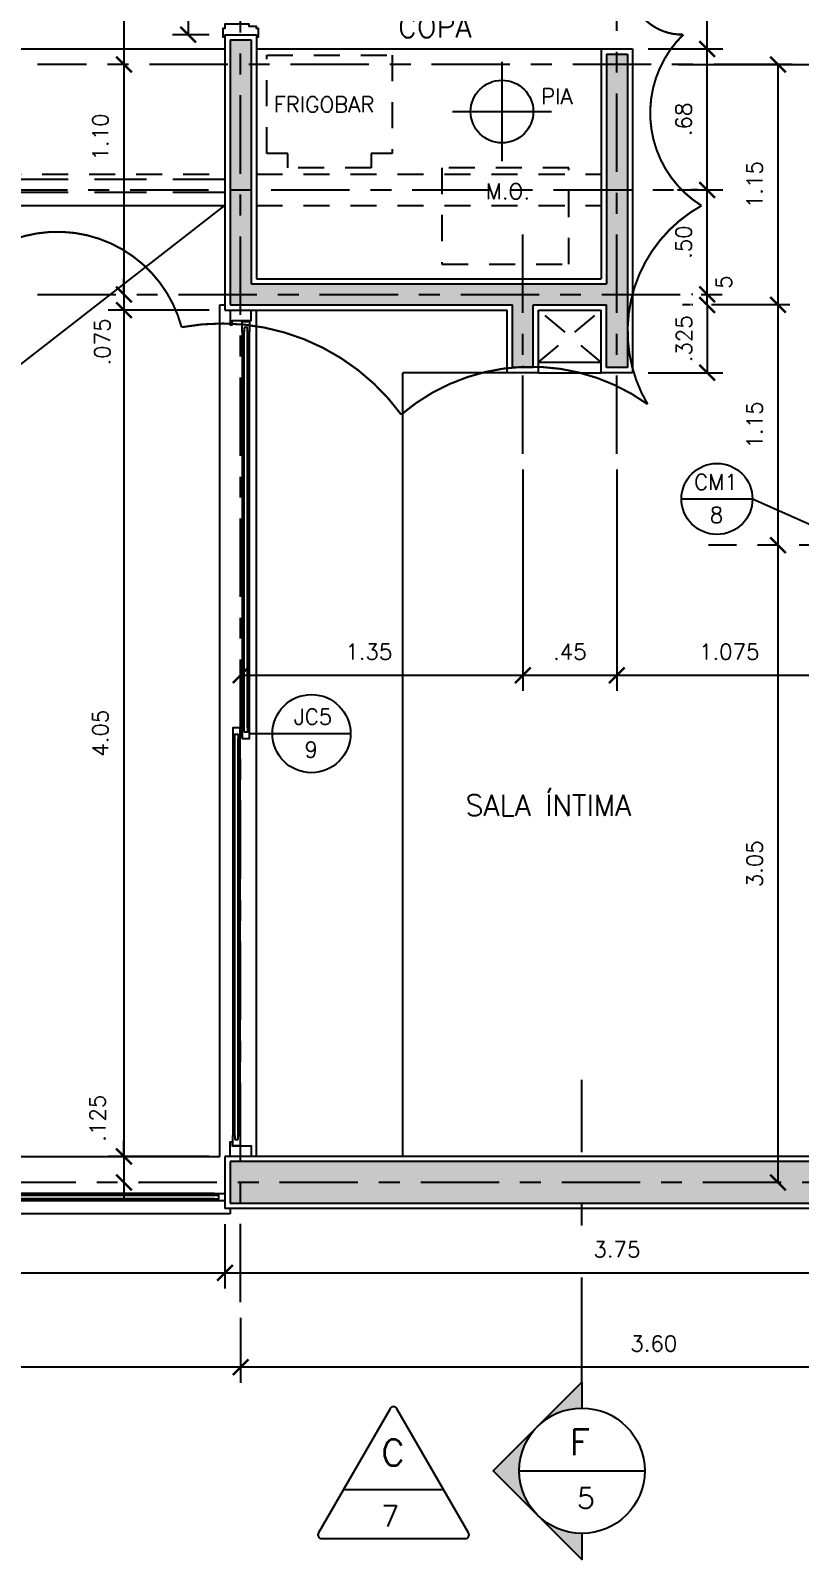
# Model space of a CAD drawing. Header units: millimetres. Extents: x 146.1 to 229.1, y 124.7 to 156.6.
# Drawn here: x 156.04 to 159.72, y 126.38 to 133.7 of the extents above; entities that cross this region are included whole.
import ezdxf
from ezdxf.enums import TextEntityAlignment as Align

# ---------------------------------------------------------------- set-up
doc = ezdxf.new("R2010")
doc.units = ezdxf.units.MM
for name, pattern in [('CENTER', [0.6, 0.375, -0.075, 0.075, -0.075]), ('DASHDOT', [1, 0.5, -0.25, 0, -0.25]), ('HIDDEN', [0.375, 0.25, -0.125])]:
    doc.linetypes.add(name, pattern=pattern)
for name, color, linetype in [('ALV', 5, 'Continuous'), ('CAIX', 2, 'Continuous'), ('CAIXN', 7, 'Continuous'), ('COTAS', 1, 'Continuous'), ('EIXOS', 141, 'CENTER'), ('LPROJ', 7, 'HIDDEN'), ('LVISTA02', 1, 'Continuous'), ('NOTAS', 2, 'Continuous'), ('PEÇAS', 7, 'Continuous'), ('REVEST', 2, 'Continuous'), ('SOLID', 8, 'Continuous'), ('TEXT', 3, 'Continuous')]:
    doc.layers.add(name, color=color, linetype=linetype)
doc.styles.add('100-50', font='romans.shx', dxfattribs={"height": 0.125})
doc.styles.add('60-50', font='romans.shx', dxfattribs={"height": 0.075})
doc.styles.add('80-50', font='romans.shx', dxfattribs={"height": 0.1})
doc.dimstyles.new('50', dxfattribs={"dimtxt": 0.1, "dimasz": 2.5, "dimexe": 1.25, "dimexo": 0.625, "dimgap": 0.075, "dimtad": 1, "dimzin": 0, "dimdsep": 46, "dimtxsty": '60-50', "dimcen": 2.5, "dimclrt": 3, "dimadec": 0, "dimazin": 0, "dimtfac": 1, "dimtmove": 0, "dimatfit": 3, "dimfxl": 1, "dimarcsym": 0})

# ---------------------------------------------------------------- blocks, each defined once
blk = doc.blocks.new('_ARCHTICK')
at = {"color": 0, "linetype": 'ByBlock', "const_width": 0.15}
blk.add_lwpolyline([(-0.5, -0.5), (0.5, 0.5)], dxfattribs=at)
blk = doc.blocks.new('*D3')
at = {"color": 0, "linetype": 'ByBlock'}
for p, q in [((157.0451, 127.226), (157.0451, 126.9154)), ((160.6451, 126.9904), (157.0451, 126.9904))]:
    blk.add_line(p, q, dxfattribs=at)
at = {"layer": 'DEFPOINTS', "color": 0, "linetype": 'ByBlock'}
for p in [(157.0451, 127.301), (160.6451, 127.301), (157.0451, 126.9904)]:
    blk.add_point(p, dxfattribs=at)
at = {"color": 0, "linetype": 'ByBlock', "xscale": 0.075, "yscale": 0.075, "zscale": 0.075, "rotation": 180}
blk.add_blockref('_ARCHTICK', (157.0451, 126.9904), dxfattribs=at)
at = {"color": 0, "linetype": 'ByBlock', "xscale": 0.075, "yscale": 0.075, "zscale": 0.075}
blk.add_blockref('_ARCHTICK', (160.6451, 126.9904), dxfattribs=at)
at = {"color": 3, "linetype": 'ByBlock', "insert": (159.0216, 127.1029), "char_height": 0.075, "attachment_point": 5, "style": '60-50'}
blk.add_mtext('3.60', dxfattribs=at)
blk = doc.blocks.new('*D4')
at = {"color": 0, "linetype": 'ByBlock'}
for p, q in [((151.0451, 127.226), (151.0451, 126.9154)), ((157.0451, 126.9904), (151.0451, 126.9904))]:
    blk.add_line(p, q, dxfattribs=at)
at = {"layer": 'DEFPOINTS', "color": 0, "linetype": 'ByBlock'}
for p in [(151.0451, 127.301), (157.0451, 127.301), (151.0451, 126.9904)]:
    blk.add_point(p, dxfattribs=at)
at = {"color": 0, "linetype": 'ByBlock', "xscale": 0.075, "yscale": 0.075, "zscale": 0.075, "rotation": 180}
blk.add_blockref('_ARCHTICK', (151.0451, 126.9904), dxfattribs=at)
at = {"color": 0, "linetype": 'ByBlock', "xscale": 0.075, "yscale": 0.075, "zscale": 0.075}
blk.add_blockref('_ARCHTICK', (157.0451, 126.9904), dxfattribs=at)
at = {"color": 3, "linetype": 'ByBlock', "insert": (154.0451, 127.1029), "char_height": 0.075, "attachment_point": 5, "style": '60-50'}
blk.add_mtext('6.00', dxfattribs=at)
blk = doc.blocks.new('*D28')
at = {"color": 0, "linetype": 'ByBlock'}
blk.add_line((156.4868, 134.6871), (156.4868, 133.5371), dxfattribs=at)
at = {"layer": 'DEFPOINTS', "color": 0, "linetype": 'ByBlock'}
for p in [(156.4868, 134.6871), (156.4868, 133.5371), (156.4868, 133.5371)]:
    blk.add_point(p, dxfattribs=at)
at = {"color": 0, "linetype": 'ByBlock', "xscale": 0.075, "yscale": 0.075, "zscale": 0.075}
for p, rotation in [((156.4868, 134.6871), 90), ((156.4868, 133.5371), 270)]:
    blk.add_blockref('_ARCHTICK', p, dxfattribs=dict(at, rotation=rotation))
at = {"color": 3, "linetype": 'ByBlock', "insert": (156.3743, 134.0046), "char_height": 0.075, "attachment_point": 5, "rotation": 90, "style": '60-50'}
blk.add_mtext('1.15', dxfattribs=at)
blk = doc.blocks.new('*D29')
at = {"color": 0, "linetype": 'ByBlock'}
blk.add_line((156.4868, 133.5371), (156.4868, 132.4371), dxfattribs=at)
at = {"layer": 'DEFPOINTS', "color": 0, "linetype": 'ByBlock'}
for p in [(156.4868, 133.5371), (156.4868, 132.4371), (156.4868, 132.4371)]:
    blk.add_point(p, dxfattribs=at)
at = {"color": 0, "linetype": 'ByBlock', "xscale": 0.075, "yscale": 0.075, "zscale": 0.075}
for p, rotation in [((156.4868, 133.5371), 90), ((156.4868, 132.4371), 270)]:
    blk.add_blockref('_ARCHTICK', p, dxfattribs=dict(at, rotation=rotation))
at = {"color": 3, "linetype": 'ByBlock', "insert": (156.3743, 133.1903), "char_height": 0.075, "attachment_point": 5, "rotation": 90, "style": '60-50'}
blk.add_mtext('1.10', dxfattribs=at)
blk = doc.blocks.new('*D30')
at = {"color": 0, "linetype": 'ByBlock'}
blk.add_line((159.4098, 128.1871), (159.4098, 131.2371), dxfattribs=at)
at = {"layer": 'DEFPOINTS', "color": 0, "linetype": 'ByBlock'}
for p in [(159.4098, 131.2371), (159.4098, 131.2371), (159.4098, 128.1871)]:
    blk.add_point(p, dxfattribs=at)
at = {"color": 0, "linetype": 'ByBlock', "xscale": 0.075, "yscale": 0.075, "zscale": 0.075}
for p, rotation in [((159.4098, 131.2371), 90), ((159.4098, 128.1871), 270)]:
    blk.add_blockref('_ARCHTICK', p, dxfattribs=dict(at, rotation=rotation))
at = {"color": 3, "linetype": 'ByBlock', "insert": (159.2973, 129.7121), "char_height": 0.075, "attachment_point": 5, "rotation": 90, "style": '60-50'}
blk.add_mtext('3.05', dxfattribs=at)
blk = doc.blocks.new('*D31')
at = {"color": 0, "linetype": 'ByBlock'}
blk.add_line((159.4098, 131.2371), (159.4098, 132.3871), dxfattribs=at)
at = {"layer": 'DEFPOINTS', "color": 0, "linetype": 'ByBlock'}
for p in [(159.4098, 132.3871), (159.4098, 132.3871), (159.4098, 131.2371)]:
    blk.add_point(p, dxfattribs=at)
at = {"color": 0, "linetype": 'ByBlock', "xscale": 0.075, "yscale": 0.075, "zscale": 0.075}
for p, rotation in [((159.4098, 132.3871), 90), ((159.4098, 131.2371), 270)]:
    blk.add_blockref('_ARCHTICK', p, dxfattribs=dict(at, rotation=rotation))
at = {"color": 3, "linetype": 'ByBlock', "insert": (159.2973, 131.8121), "char_height": 0.075, "attachment_point": 5, "rotation": 90, "style": '60-50'}
blk.add_mtext('1.15', dxfattribs=at)
blk = doc.blocks.new('*D32')
at = {"color": 0, "linetype": 'ByBlock'}
blk.add_line((159.4098, 132.3871), (159.4098, 133.5371), dxfattribs=at)
at = {"layer": 'DEFPOINTS', "color": 0, "linetype": 'ByBlock'}
for p in [(159.4098, 133.5371), (159.4098, 133.5371), (159.4098, 132.3871)]:
    blk.add_point(p, dxfattribs=at)
at = {"color": 0, "linetype": 'ByBlock', "xscale": 0.075, "yscale": 0.075, "zscale": 0.075}
for p, rotation in [((159.4098, 133.5371), 90), ((159.4098, 132.3871), 270)]:
    blk.add_blockref('_ARCHTICK', p, dxfattribs=dict(at, rotation=rotation))
at = {"color": 3, "linetype": 'ByBlock', "insert": (159.2973, 132.9621), "char_height": 0.075, "attachment_point": 5, "rotation": 90, "style": '60-50'}
blk.add_mtext('1.15', dxfattribs=at)
blk = doc.blocks.new('*D33')
at = {"color": 0, "linetype": 'ByBlock'}
for p, q in [((159.2768, 132.4371), (159.2768, 132.5121)), ((159.2088, 132.4371), (159.2018, 132.4371)), ((159.2768, 132.3871), (159.2768, 132.4371)), ((159.2768, 132.3871), (159.2768, 132.4371)), ((159.2088, 132.3871), (159.2018, 132.3871)), ((159.2768, 132.3871), (159.2768, 132.3121))]:
    blk.add_line(p, q, dxfattribs=at)
at = {"layer": 'DEFPOINTS', "color": 0, "linetype": 'ByBlock'}
for p in [(159.2768, 132.4371), (159.2838, 132.4371), (159.2838, 132.3871)]:
    blk.add_point(p, dxfattribs=at)
at = {"color": 0, "linetype": 'ByBlock', "xscale": 0.075, "yscale": 0.075, "zscale": 0.075}
for p, rotation in [((159.2768, 132.4371), 270), ((159.2768, 132.3871), 90)]:
    blk.add_blockref('_ARCHTICK', p, dxfattribs=dict(at, rotation=rotation))
at = {"color": 3, "linetype": 'ByBlock', "insert": (159.3566, 132.496), "char_height": 0.075, "attachment_point": 5, "rotation": 90, "style": '60-50'}
blk.add_mtext('5', dxfattribs=at)
blk = doc.blocks.new('*D36')
at = {"color": 0, "linetype": 'ByBlock'}
for p, q in [((158.9201, 133.5371), (168.9927, 133.5371)), ((168.9177, 131.1871), (168.9177, 133.5371))]:
    blk.add_line(p, q, dxfattribs=at)
at = {"layer": 'DEFPOINTS', "color": 0, "linetype": 'ByBlock'}
for p in [(158.8451, 133.5371), (168.9177, 133.5371), (169.1334, 131.1871)]:
    blk.add_point(p, dxfattribs=at)
at = {"color": 0, "linetype": 'ByBlock', "xscale": 0.075, "yscale": 0.075, "zscale": 0.075}
for p, rotation in [((168.9177, 133.5371), 90), ((168.9177, 131.1871), 270)]:
    blk.add_blockref('_ARCHTICK', p, dxfattribs=dict(at, rotation=rotation))
at = {"color": 3, "linetype": 'ByBlock', "insert": (168.8052, 132.3621), "char_height": 0.075, "attachment_point": 5, "rotation": 90, "style": '60-50'}
blk.add_mtext('2.35', dxfattribs=at)
blk = doc.blocks.new('*D85')
at = {"color": 0, "linetype": 'ByBlock'}
for p, q in [((158.3951, 131.5984), (158.3951, 130.5392)), ((157.0451, 130.6142), (158.3951, 130.6142))]:
    blk.add_line(p, q, dxfattribs=at)
at = {"layer": 'DEFPOINTS', "color": 0, "linetype": 'ByBlock'}
for p in [(158.3951, 131.6734), (157.0451, 130.6142), (158.3951, 130.6142)]:
    blk.add_point(p, dxfattribs=at)
at = {"color": 0, "linetype": 'ByBlock', "xscale": 0.075, "yscale": 0.075, "zscale": 0.075, "rotation": 180}
blk.add_blockref('_ARCHTICK', (157.0451, 130.6142), dxfattribs=at)
at = {"color": 0, "linetype": 'ByBlock', "xscale": 0.075, "yscale": 0.075, "zscale": 0.075}
blk.add_blockref('_ARCHTICK', (158.3951, 130.6142), dxfattribs=at)
at = {"color": 3, "linetype": 'ByBlock', "insert": (157.6584, 130.7267), "char_height": 0.075, "attachment_point": 5, "style": '60-50'}
blk.add_mtext('1.35', dxfattribs=at)
blk = doc.blocks.new('*D86')
at = {"color": 0, "linetype": 'ByBlock'}
for p, q in [((158.8451, 131.5984), (158.8451, 130.5392)), ((158.3951, 130.6142), (158.8451, 130.6142))]:
    blk.add_line(p, q, dxfattribs=at)
at = {"layer": 'DEFPOINTS', "color": 0, "linetype": 'ByBlock'}
for p in [(158.3951, 131.6734), (158.8451, 131.6734), (158.8451, 130.6142)]:
    blk.add_point(p, dxfattribs=at)
at = {"color": 0, "linetype": 'ByBlock', "xscale": 0.075, "yscale": 0.075, "zscale": 0.075, "rotation": 180}
blk.add_blockref('_ARCHTICK', (158.3951, 130.6142), dxfattribs=at)
at = {"color": 0, "linetype": 'ByBlock', "xscale": 0.075, "yscale": 0.075, "zscale": 0.075}
blk.add_blockref('_ARCHTICK', (158.8451, 130.6142), dxfattribs=at)
at = {"color": 3, "linetype": 'ByBlock', "insert": (158.6201, 130.7267), "char_height": 0.075, "attachment_point": 5, "style": '60-50'}
blk.add_mtext('.45', dxfattribs=at)
blk = doc.blocks.new('*D87')
at = {"color": 0, "linetype": 'ByBlock'}
for p, q in [((159.9201, 131.0871), (159.9201, 130.5392)), ((158.8451, 130.6142), (159.9201, 130.6142))]:
    blk.add_line(p, q, dxfattribs=at)
at = {"layer": 'DEFPOINTS', "color": 0, "linetype": 'ByBlock'}
for p in [(158.8451, 131.6734), (159.9201, 131.1621), (159.9201, 130.6142)]:
    blk.add_point(p, dxfattribs=at)
at = {"color": 0, "linetype": 'ByBlock', "xscale": 0.075, "yscale": 0.075, "zscale": 0.075, "rotation": 180}
blk.add_blockref('_ARCHTICK', (158.8451, 130.6142), dxfattribs=at)
at = {"color": 0, "linetype": 'ByBlock', "xscale": 0.075, "yscale": 0.075, "zscale": 0.075}
blk.add_blockref('_ARCHTICK', (159.9201, 130.6142), dxfattribs=at)
at = {"color": 3, "linetype": 'ByBlock', "insert": (159.3826, 130.7267), "char_height": 0.075, "attachment_point": 5, "style": '60-50'}
blk.add_mtext('1.075', dxfattribs=at)
blk = doc.blocks.new('*D97')
at = {"color": 0, "linetype": 'ByBlock'}
for p, q in [((156.9701, 127.9871), (156.9701, 127.6795)), ((151.1201, 127.7545), (156.9701, 127.7545))]:
    blk.add_line(p, q, dxfattribs=at)
at = {"layer": 'DEFPOINTS', "color": 0, "linetype": 'ByBlock'}
for p in [(151.1201, 128.0621), (156.9701, 128.0621), (156.9701, 127.7545)]:
    blk.add_point(p, dxfattribs=at)
at = {"color": 0, "linetype": 'ByBlock', "xscale": 0.075, "yscale": 0.075, "zscale": 0.075, "rotation": 180}
blk.add_blockref('_ARCHTICK', (151.1201, 127.7545), dxfattribs=at)
at = {"color": 0, "linetype": 'ByBlock', "xscale": 0.075, "yscale": 0.075, "zscale": 0.075}
blk.add_blockref('_ARCHTICK', (156.9701, 127.7545), dxfattribs=at)
at = {"color": 3, "linetype": 'ByBlock', "insert": (154.0451, 127.867), "char_height": 0.075, "attachment_point": 5, "style": '60-50'}
blk.add_mtext('5.85', dxfattribs=at)
blk = doc.blocks.new('*D98')
at = {"color": 0, "linetype": 'ByBlock'}
for p, q in [((160.7201, 127.9871), (160.7201, 127.6795)), ((156.9701, 127.7545), (160.7201, 127.7545))]:
    blk.add_line(p, q, dxfattribs=at)
at = {"layer": 'DEFPOINTS', "color": 0, "linetype": 'ByBlock'}
for p in [(156.9701, 128.0621), (160.7201, 128.0621), (160.7201, 127.7545)]:
    blk.add_point(p, dxfattribs=at)
at = {"color": 0, "linetype": 'ByBlock', "xscale": 0.075, "yscale": 0.075, "zscale": 0.075, "rotation": 180}
blk.add_blockref('_ARCHTICK', (156.9701, 127.7545), dxfattribs=at)
at = {"color": 0, "linetype": 'ByBlock', "xscale": 0.075, "yscale": 0.075, "zscale": 0.075}
blk.add_blockref('_ARCHTICK', (160.7201, 127.7545), dxfattribs=at)
at = {"color": 3, "linetype": 'ByBlock', "insert": (158.8451, 127.867), "char_height": 0.075, "attachment_point": 5, "style": '60-50'}
blk.add_mtext('3.75', dxfattribs=at)
blk = doc.blocks.new('*D105')
at = {"color": 0, "linetype": 'ByBlock'}
for p, q in [((156.4868, 132.4371), (156.4868, 132.5121)), ((156.4868, 132.4371), (156.4868, 132.3621)), ((156.8951, 132.3621), (156.4118, 132.3621)), ((156.4868, 132.3621), (156.4868, 132.2871))]:
    blk.add_line(p, q, dxfattribs=at)
at = {"layer": 'DEFPOINTS', "color": 0, "linetype": 'ByBlock'}
for p in [(156.4868, 132.4371), (156.4868, 132.3621), (156.9701, 132.3621)]:
    blk.add_point(p, dxfattribs=at)
at = {"color": 0, "linetype": 'ByBlock', "xscale": 0.075, "yscale": 0.075, "zscale": 0.075}
for p, rotation in [((156.4868, 132.4371), 270), ((156.4868, 132.3621), 90)]:
    blk.add_blockref('_ARCHTICK', p, dxfattribs=dict(at, rotation=rotation))
at = {"color": 3, "linetype": 'ByBlock', "insert": (156.3833, 132.2093), "char_height": 0.075, "attachment_point": 5, "rotation": 90, "style": '60-50'}
blk.add_mtext('.075', dxfattribs=at)
blk = doc.blocks.new('*D106')
at = {"color": 0, "linetype": 'ByBlock'}
for p, q in [((156.4868, 132.3621), (156.4868, 128.3121)), ((156.8951, 128.3121), (156.4118, 128.3121))]:
    blk.add_line(p, q, dxfattribs=at)
at = {"layer": 'DEFPOINTS', "color": 0, "linetype": 'ByBlock'}
for p in [(156.9701, 132.3621), (156.4868, 128.3121), (156.9701, 128.3121)]:
    blk.add_point(p, dxfattribs=at)
at = {"color": 0, "linetype": 'ByBlock', "xscale": 0.075, "yscale": 0.075, "zscale": 0.075}
for p, rotation in [((156.4868, 132.3621), 90), ((156.4868, 128.3121), 270)]:
    blk.add_blockref('_ARCHTICK', p, dxfattribs=dict(at, rotation=rotation))
at = {"color": 3, "linetype": 'ByBlock', "insert": (156.3743, 130.3371), "char_height": 0.075, "attachment_point": 5, "rotation": 90, "style": '60-50'}
blk.add_mtext('4.05', dxfattribs=at)
blk = doc.blocks.new('*D107')
at = {"color": 0, "linetype": 'ByBlock'}
for p, q in [((156.4868, 128.3121), (156.4868, 128.3871)), ((156.4868, 128.3121), (156.4868, 128.1871)), ((156.4868, 128.1871), (156.4868, 128.1121)), ((156.5577, 128.1871), (156.5618, 128.1871))]:
    blk.add_line(p, q, dxfattribs=at)
at = {"layer": 'DEFPOINTS', "color": 0, "linetype": 'ByBlock'}
for p in [(156.9701, 128.3121), (156.4827, 128.1871), (156.4868, 128.1871)]:
    blk.add_point(p, dxfattribs=at)
at = {"color": 0, "linetype": 'ByBlock', "xscale": 0.075, "yscale": 0.075, "zscale": 0.075}
for p, rotation in [((156.4868, 128.3121), 270), ((156.4868, 128.1871), 90)]:
    blk.add_blockref('_ARCHTICK', p, dxfattribs=dict(at, rotation=rotation))
at = {"color": 3, "linetype": 'ByBlock', "insert": (156.3604, 128.4943), "char_height": 0.075, "attachment_point": 5, "rotation": 90, "style": '60-50'}
blk.add_mtext('.125', dxfattribs=at)
blk = doc.blocks.new('*D108')
at = {"color": 0, "linetype": 'ByBlock'}
for p, q in [((159.2768, 132.3871), (159.2768, 132.0621)), ((158.9951, 132.0621), (159.3518, 132.0621))]:
    blk.add_line(p, q, dxfattribs=at)
at = {"layer": 'DEFPOINTS', "color": 0, "linetype": 'ByBlock'}
for p in [(159.2768, 132.3871), (158.9201, 132.0621), (159.2768, 132.0621)]:
    blk.add_point(p, dxfattribs=at)
at = {"color": 0, "linetype": 'ByBlock', "xscale": 0.075, "yscale": 0.075, "zscale": 0.075}
for p, rotation in [((159.2768, 132.3871), 90), ((159.2768, 132.0621), 270)]:
    blk.add_blockref('_ARCHTICK', p, dxfattribs=dict(at, rotation=rotation))
at = {"color": 3, "linetype": 'ByBlock', "insert": (159.1666, 132.2246), "char_height": 0.075, "attachment_point": 5, "rotation": 90, "style": '60-50'}
blk.add_mtext('.325', dxfattribs=at)
blk = doc.blocks.new('*D109')
at = {"color": 0, "linetype": 'ByBlock'}
for p, q in [((159.1356, 132.9371), (159.3518, 132.9371)), ((159.2768, 132.4371), (159.2768, 132.9371))]:
    blk.add_line(p, q, dxfattribs=at)
at = {"layer": 'DEFPOINTS', "color": 0, "linetype": 'ByBlock'}
for p in [(159.0606, 132.9371), (159.2768, 132.9371), (159.2768, 132.4371)]:
    blk.add_point(p, dxfattribs=at)
at = {"color": 0, "linetype": 'ByBlock', "xscale": 0.075, "yscale": 0.075, "zscale": 0.075}
for p, rotation in [((159.2768, 132.9371), 90), ((159.2768, 132.4371), 270)]:
    blk.add_blockref('_ARCHTICK', p, dxfattribs=dict(at, rotation=rotation))
at = {"color": 3, "linetype": 'ByBlock', "insert": (159.1643, 132.6871), "char_height": 0.075, "attachment_point": 5, "rotation": 90, "style": '60-50'}
blk.add_mtext('.50', dxfattribs=at)
blk = doc.blocks.new('*D110')
at = {"color": 0, "linetype": 'ByBlock'}
for p, q in [((158.9951, 133.6121), (159.3518, 133.6121)), ((159.2768, 132.9371), (159.2768, 133.6121)), ((159.2312, 132.9371), (159.2018, 132.9371))]:
    blk.add_line(p, q, dxfattribs=at)
at = {"layer": 'DEFPOINTS', "color": 0, "linetype": 'ByBlock'}
for p in [(158.9201, 133.6121), (159.2768, 133.6121), (159.3062, 132.9371)]:
    blk.add_point(p, dxfattribs=at)
at = {"color": 0, "linetype": 'ByBlock', "xscale": 0.075, "yscale": 0.075, "zscale": 0.075}
for p, rotation in [((159.2768, 133.6121), 90), ((159.2768, 132.9371), 270)]:
    blk.add_blockref('_ARCHTICK', p, dxfattribs=dict(at, rotation=rotation))
at = {"color": 3, "linetype": 'ByBlock', "insert": (159.1643, 133.2746), "char_height": 0.075, "attachment_point": 5, "rotation": 90, "style": '60-50'}
blk.add_mtext('.68', dxfattribs=at)
blk = doc.blocks.new('*D111')
at = {"color": 0, "linetype": 'ByBlock'}
for p, q in [((159.0451, 134.6121), (159.3518, 134.6121)), ((159.2768, 133.6121), (159.2768, 134.6121))]:
    blk.add_line(p, q, dxfattribs=at)
at = {"layer": 'DEFPOINTS', "color": 0, "linetype": 'ByBlock'}
for p in [(158.9701, 134.6121), (159.2768, 134.6121), (158.9201, 133.6121)]:
    blk.add_point(p, dxfattribs=at)
at = {"color": 0, "linetype": 'ByBlock', "xscale": 0.075, "yscale": 0.075, "zscale": 0.075}
for p, rotation in [((159.2768, 134.6121), 90), ((159.2768, 133.6121), 270)]:
    blk.add_blockref('_ARCHTICK', p, dxfattribs=dict(at, rotation=rotation))
at = {"color": 3, "linetype": 'ByBlock', "insert": (159.1643, 134.1121), "char_height": 0.075, "attachment_point": 5, "rotation": 90, "style": '60-50'}
blk.add_mtext('1.00', dxfattribs=at)
blk = doc.blocks.new('*D118')
at = {"color": 0, "linetype": 'ByBlock'}
for p, q in [((156.7938, 134.5796), (156.7938, 133.6796)), ((156.8951, 133.6796), (156.7188, 133.6796))]:
    blk.add_line(p, q, dxfattribs=at)
at = {"layer": 'DEFPOINTS', "color": 0, "linetype": 'ByBlock'}
for p in [(156.9701, 134.5796), (156.7938, 133.6796), (156.9701, 133.6796)]:
    blk.add_point(p, dxfattribs=at)
at = {"color": 0, "linetype": 'ByBlock', "xscale": 0.075, "yscale": 0.075, "zscale": 0.075}
for p, rotation in [((156.7938, 134.5796), 90), ((156.7938, 133.6796), 270)]:
    blk.add_blockref('_ARCHTICK', p, dxfattribs=dict(at, rotation=rotation))
at = {"color": 3, "linetype": 'ByBlock', "insert": (156.6813, 134.1296), "char_height": 0.075, "attachment_point": 5, "rotation": 90, "style": '60-50'}
blk.add_mtext('.90', dxfattribs=at)

msp = doc.modelspace()

# ---------------------------------------------------------------- hatches: boundary and pattern name
at = {"layer": 'NOTAS'}
h = msp.add_hatch(color=1, dxfattribs=at)
h.paths.add_polyline_path([(158.4656, 127.0197), (158.2535, 126.8076), (158.4656, 126.5954, -0.414214)])
h.paths.add_polyline_path([(158.4656, 126.5954), (158.6778, 126.3833), (158.6778, 126.5076, -0.198912)])
h.paths.add_polyline_path([(158.6778, 127.1076), (158.6778, 127.2318), (158.4656, 127.0197, -0.198912)])
at = {"layer": 'SOLID'}
h = msp.add_hatch(color=256, dxfattribs=at)
h.paths.add_polyline_path([(157.0951, 139.2371), (156.9951, 139.2371), (156.9951, 137.8371), (157.0951, 137.8371)], flags=17)
h.paths.add_polyline_path([(158.8951, 139.2371), (158.7951, 139.2371), (158.7951, 136.9871), (157.0951, 136.9871), (157.0951, 137.0871), (156.9951, 137.0871), (156.9951, 134.7371), (156.9451, 134.7371), (156.9451, 134.6371), (156.9951, 134.6371), (156.9951, 134.6046), (157.0951, 134.6046), (157.0951, 134.6371), (158.9451, 134.6371), (158.9451, 134.7371), (158.8951, 134.7371), (158.8951, 135.4871), (158.7951, 135.4871), (158.7951, 134.7371), (157.0951, 134.7371), (157.0951, 136.8871), (158.7951, 136.8871), (158.7951, 136.2371), (158.8951, 136.2371)])
h.paths.add_polyline_path([(157.0951, 133.6546), (156.9951, 133.6546), (156.9951, 132.3871), (158.3451, 132.3871), (158.3451, 132.0871), (158.4451, 132.0871), (158.4451, 132.3871), (158.7951, 132.3871), (158.7951, 132.0871), (158.8951, 132.0871), (158.8951, 133.5871), (158.7951, 133.5871), (158.7951, 132.4871), (157.0951, 132.4871)])
h = msp.add_hatch(color=256, dxfattribs=at)
h.paths.add_polyline_path([(161.8951, 131.2871), (159.9451, 131.2871), (159.9451, 131.1871), (161.7951, 131.1871), (161.7951, 131.0871), (161.8951, 131.0871)])
h.paths.add_polyline_path([(160.6951, 128.2871), (156.9951, 128.2871), (156.9951, 128.0871), (160.6951, 128.0871)])

# ---------------------------------------------------------------- linework, layer by layer
at = {"layer": 'ALV'}
for p, q in [((156.9951, 133.6546), (156.9951, 132.3871)), ((156.9951, 133.6546), (157.0951, 133.6546)), ((157.0951, 133.6546), (157.0951, 132.4871)), ((158.7951, 133.5871), (158.7951, 132.4871)), ((158.7951, 133.5871), (158.8951, 133.5871)), ((158.8951, 133.5871), (158.8951, 132.0871)), ((157.0951, 132.4871), (158.7951, 132.4871)), ((156.9951, 132.3871), (158.3451, 132.3871)), ((158.3451, 132.0871), (158.3451, 132.3871)), ((158.4451, 132.0871), (158.4451, 132.3871)), ((158.4451, 132.3871), (158.7951, 132.3871)), ((158.7951, 132.0871), (158.7951, 132.3871)), ((158.4451, 132.0871), (158.3451, 132.0871)), ((158.8951, 132.0871), (158.7951, 132.0871)), ((160.6951, 128.2871), (156.9951, 128.2871)), ((156.9951, 128.2871), (156.9951, 128.0871)), ((160.6951, 128.0871), (156.9951, 128.0871))]:
    msp.add_line(p, q, dxfattribs=at)
at = {"layer": 'CAIX', "linetype": 'HIDDEN', "ltscale": 0.5}
msp.add_line((152.2701, 133.0121), (156.9701, 133.0121), dxfattribs=at)
at = {"layer": 'CAIX', "linetype": 'HIDDEN'}
for p, q in [((156.9701, 132.9871), (152.2701, 132.9871)), ((156.9701, 132.9244), (152.2701, 132.9244))]:
    msp.add_line(p, q, dxfattribs=at)
at = {"layer": 'CAIX'}
for p, q in [((157.0626, 130.3621), (157.0626, 132.2581)), ((157.0776, 130.3621), (157.0776, 132.2581)), ((157.0176, 128.4121), (157.0176, 130.3121)), ((157.0326, 128.4121), (157.0326, 130.3121)), ((157.0076, 128.3621), (157.0076, 128.4121)), ((157.0076, 128.4121), (157.0176, 128.4121)), ((157.0176, 128.4121), (157.0176, 128.3921)), ((157.0326, 128.3921), (157.0326, 128.4121)), ((157.0326, 128.4121), (157.0426, 128.4121)), ((157.0426, 128.4121), (157.0426, 128.3621)), ((157.0426, 128.3621), (157.0076, 128.3621)), ((157.0176, 128.3921), (157.0326, 128.3921)), ((156.9201, 128.1246), (155.8251, 128.1246)), ((156.9201, 128.1096), (155.8251, 128.1096))]:
    msp.add_line(p, q, dxfattribs=at)
at = {"layer": 'CAIX', "color": 1}
for p, q in [((156.9201, 128.1346), (155.8251, 128.1346)), ((156.9201, 128.0996), (155.8251, 128.0996))]:
    msp.add_line(p, q, dxfattribs=at)
at = {"layer": 'CAIX'}
for points in [[(157.1201, 133.6696), (157.1301, 133.6696), (157.1301, 133.7096), (157.1201, 133.7096), (157.1201, 133.7196), (157.0851, 133.7196), (157.0851, 133.7296), (156.9701, 133.7296), (156.9701, 133.7096), (156.9601, 133.7096), (156.9601, 133.6696), (156.9701, 133.6696)], [(156.9951, 132.3621), (156.9951, 132.2921), (157.0051, 132.2921), (157.0051, 132.3121), (157.0951, 132.3121), (157.0951, 132.3621)], [(156.9951, 128.3121), (156.9951, 128.3821), (157.0051, 128.3821), (157.0051, 128.3621), (157.0951, 128.3621), (157.0951, 128.3121)]]:
    msp.add_lwpolyline(points, dxfattribs=at)
for points in [[(157.0626, 132.2781), (157.0626, 132.2581), (157.0526, 132.2581), (157.0526, 132.3081), (157.0876, 132.3081), (157.0876, 132.2581), (157.0776, 132.2581), (157.0776, 132.2781)], [(157.0326, 130.3321), (157.0326, 130.3121), (157.0426, 130.3121), (157.0426, 130.3621), (157.0076, 130.3621), (157.0076, 130.3121), (157.0176, 130.3121), (157.0176, 130.3321)], [(157.0626, 130.3421), (157.0626, 130.3621), (157.0526, 130.3621), (157.0526, 130.3121), (157.0876, 130.3121), (157.0876, 130.3621), (157.0776, 130.3621), (157.0776, 130.3421)], [(156.9701, 128.0996), (156.9201, 128.0996), (156.9201, 128.1096), (156.9401, 128.1096), (156.9401, 128.1246), (156.9201, 128.1246), (156.9201, 128.1346), (156.9701, 128.1346)]]:
    msp.add_lwpolyline(points, close=True, dxfattribs=at)
at = {"layer": 'CAIXN', "color": 8, "ltscale": 0.5}
for p, q in [((159.1536, 131.4584), (159.4936, 131.4584)), ((159.4936, 131.4584), (159.8201, 131.3144)), ((157.0876, 130.3351), (157.5708, 130.3351))]:
    msp.add_line(p, q, dxfattribs=at)
for centre, radius in [((159.3236, 131.4584), 0.17), ((157.3838, 130.3351), 0.187)]:
    msp.add_circle(centre, radius, dxfattribs=at)
at = {"layer": 'EIXOS'}
for p, q in [((157.0451, 127.6148), (157.0451, 141.1004)), ((158.8451, 131.6734), (158.8451, 140.4763)), ((169.1334, 133.5371), (156.0729, 133.5371)), ((150.4411, 132.9371), (159.3293, 132.9371)), ((158.3951, 131.6734), (158.3951, 132.8019)), ((156.0729, 132.4371), (159.4256, 132.4371)), ((163.7223, 132.3871), (159.1593, 132.3871)), ((162.1172, 131.2371), (159.2838, 131.2371)), ((168.4063, 128.1871), (147.4096, 128.1871))]:
    msp.add_line(p, q, dxfattribs=at)
at = {"layer": 'LPROJ', "color": 2, "ltscale": 0.5}
for p, q in [((157.1201, 133.0121), (158.7701, 133.0121)), ((157.1201, 132.8621), (158.7701, 132.8621))]:
    msp.add_line(p, q, dxfattribs=at)
at = {"layer": 'LPROJ', "ltscale": 0.5}
for p, q in [((158.7701, 132.1121), (158.4701, 132.3621)), ((158.4701, 132.1121), (158.7701, 132.3621))]:
    msp.add_line(p, q, dxfattribs=at)
at = {"layer": 'LVISTA02', "color": 2}
for p, q in [((152.2701, 133.6121), (156.9701, 133.6121)), ((152.2701, 132.8621), (156.9701, 132.8621))]:
    msp.add_line(p, q, dxfattribs=at)
at = {"layer": 'LVISTA02'}
for p, q in [((156.9451, 128.3121), (156.9451, 132.3871)), ((156.9451, 132.3871), (156.9701, 132.3871)), ((157.1201, 128.3121), (157.1201, 132.3621)), ((157.0526, 132.2581), (157.0526, 130.3621)), ((157.0876, 130.3621), (157.0876, 132.2581)), ((157.8201, 128.3121), (157.8201, 132.0621)), ((158.3701, 132.0621), (157.8201, 132.0621)), ((158.4701, 132.1121), (158.7701, 132.1121)), ((158.4701, 132.0621), (158.7701, 132.0621)), ((157.0076, 130.3121), (157.0076, 128.4121)), ((157.0426, 128.4121), (157.0426, 130.3121)), ((151.1201, 128.3121), (156.9451, 128.3121)), ((156.9951, 128.0371), (151.0951, 128.0371)), ((156.9951, 128.0621), (156.9951, 128.0371))]:
    msp.add_line(p, q, dxfattribs=at)
at = {"layer": 'NOTAS', "color": 8, "linetype": 'DASHDOT'}
for p, q in [((158.2951, 133.5495), (158.2951, 133.0747)), ((158.0578, 133.3121), (158.5325, 133.3121))]:
    msp.add_line(p, q, dxfattribs=at)
at = {"layer": 'NOTAS', "color": 8}
msp.add_line((151.1201, 128.3121), (156.9701, 132.8621), dxfattribs=at)
at = {"layer": 'NOTAS', "color": 5, "linetype": 'DASHDOT'}
msp.add_line((158.6778, 127.2318), (158.6778, 128.6787), dxfattribs=at)
at = {"layer": 'NOTAS', "color": 1, "ltscale": 0.5}
for p, q in [((158.3778, 126.8076), (158.9778, 126.8076)), ((157.537, 126.7181), (158.0155, 126.7181))]:
    msp.add_line(p, q, dxfattribs=at)
at = {"layer": 'NOTAS', "color": 211, "const_width": 0.01}
msp.add_lwpolyline([(157.3402, 134.3257, 0.5598), (158.4354, 134.2114, 0.877239), (158.9503, 134.0807, 0.620366), (159.1627, 133.6805, 0.485667), (159.2494, 132.8617, 0.421671), (158.9919, 131.9115, 0.345312), (157.8131, 131.862, 0.288463), (156.7625, 132.2802, 0.776724), (155.5707, 132.2675, 0.965528), (154.9368, 132.2422, 0.293127), (154.0655, 132.1373, 0.527158), (152.8322, 132.2422, 0.814356), (151.8006, 132.0798, 0.561134), (150.7783, 132.7869, 0.360652), (150.8163, 133.9905, 0.556655), (151.8179, 135.042, 0.643078), (153.2082, 134.943, 0.755383), (153.9044, 134.2111, 0.505101), (155.1523, 133.9852, 0.482834), (156.2283, 134.1569, 0.311498)], format="xyb", close=True, dxfattribs=at)
at = {"layer": 'NOTAS', "color": 1, "ltscale": 0.5}
msp.add_lwpolyline([(158.6778, 126.5076), (158.6778, 126.3833), (158.2535, 126.8076), (158.6778, 127.2318), (158.6778, 127.1076)], dxfattribs=at)
at = {"layer": 'NOTAS', "color": 2, "ltscale": 0.5}
msp.add_lwpolyline([(158.135, 126.5111), (157.7925, 127.1044, 0.57735), (157.76, 127.1044), (157.4175, 126.5111, 0.57735), (157.4337, 126.483), (158.1188, 126.483, 0.57735)], format="xyb", close=True, dxfattribs=at)
msp.add_circle((158.6778, 126.8076), 0.3, dxfattribs=at)
at = {"layer": 'PEÇAS', "color": 0, "linetype": 'HIDDEN', "ltscale": 0.5}
for points in [[(157.1701, 133.1121), (157.1701, 133.5821), (157.7701, 133.5821), (157.7701, 133.1121), (157.6701, 133.1121), (157.6701, 133.0421), (157.2701, 133.0421), (157.2701, 133.1121)], [(158.6157, 132.5821), (158.6157, 133.0421), (158.0082, 133.0421), (158.0082, 132.5821)]]:
    msp.add_lwpolyline(points, close=True, dxfattribs=at)
at = {"layer": 'PEÇAS', "color": 0, "linetype": 'ByBlock'}
msp.add_circle((158.2951, 133.3121), 0.15, dxfattribs=at)
at = {"layer": 'REVEST'}
for p, q in [((156.9701, 133.6796), (156.9701, 132.3621)), ((156.9701, 133.6796), (157.1201, 133.6796)), ((157.1201, 133.6796), (157.1201, 132.5121)), ((157.1201, 133.6121), (158.7701, 133.6121)), ((158.7701, 133.6121), (158.9201, 133.6121)), ((158.7701, 133.6121), (158.7701, 132.5121)), ((158.9201, 133.6121), (158.9201, 132.0621)), ((157.1201, 132.5121), (158.7701, 132.5121)), ((156.9701, 132.3621), (158.3201, 132.3621)), ((158.3201, 132.0621), (158.3201, 132.3621)), ((158.4701, 132.0621), (158.4701, 132.3621)), ((158.4701, 132.3621), (158.7701, 132.3621)), ((158.7701, 132.0621), (158.7701, 132.3621)), ((158.4701, 132.0621), (158.3201, 132.0621)), ((158.9201, 132.0621), (158.7701, 132.0621)), ((160.7201, 128.3121), (156.9701, 128.3121)), ((156.9701, 128.3121), (156.9701, 128.0621)), ((160.7201, 128.0621), (156.9701, 128.0621))]:
    msp.add_line(p, q, dxfattribs=at)

# ---------------------------------------------------------------- texts
at = {"layer": 'CAIXN', "color": 2, "ltscale": 0.5, "char_height": 0.075, "attachment_point": 5, "style": '60-50'}
for s, insert in [('CM1', (159.319, 131.5393)), ('8', (159.3218, 131.3816)), ('JC5', (157.3917, 130.4159)), ('9', (157.3819, 130.2583))]:
    msp.add_mtext(s, dxfattribs=dict(at, insert=insert))
at = {"layer": 'NOTAS', "color": 5, "ltscale": 0.5, "style": '100-50'}
for s, p in [('C', (157.7175, 126.8321)), ('F', (158.619, 126.8822))]:
    msp.add_text(s, height=0.125, dxfattribs=at).set_placement(p)
at = {"layer": 'NOTAS', "color": 2, "ltscale": 0.5, "style": '100-50'}
msp.add_text('5', height=0.1, dxfattribs=at).set_placement((158.6966, 126.6265), align=Align.CENTER)
msp.add_text('7', height=0.1, dxfattribs=at).set_placement((157.7177, 126.5416))
at = {"layer": 'TEXT', "style": '80-50'}
for s, p in [('COPA', (157.7981, 133.6666)), ('SALA ÍNTIMA', (158.1206, 129.942))]:
    msp.add_text(s, height=0.1, dxfattribs=at).set_placement(p)
at = {"layer": 'TEXT', "color": 1, "style": '80-50'}
for s, p in [('FRIGOBAR', (157.2031, 133.3085)), ('PIA', (158.4824, 133.3472)), ('M.O.', (158.2173, 132.8928))]:
    msp.add_text(s, height=0.075, dxfattribs=at).set_placement(p)

# ---------------------------------------------------------------- dimensions: what is measured, and where the dimension line sits
at = {"layer": 'COTAS'}
for base, p1, p2, override, picture, middle in [((156.4868, 133.5371), (156.4868, 134.6871), (156.4868, 133.5371), {"dimasz": 0.075, "dimexe": 0.075, "dimexo": 0.075, "dimzin": 4, "dimblk1": 'ARCHTICK', "dimblk2": 'ARCHTICK', "dimsah": 1, "dimtmove": 2}, '*D28', (156.3743, 134.0046)), ((156.4868, 132.4371), (156.4868, 133.5371), (156.4868, 132.4371), {"dimasz": 0.075, "dimexe": 0.075, "dimexo": 0.075, "dimzin": 4, "dimblk1": 'ARCHTICK', "dimblk2": 'ARCHTICK', "dimsah": 1, "dimse1": 1, "dimtmove": 2}, '*D29', (156.3743, 133.1903)), ((156.4868, 132.3621), (156.4868, 132.4371), (156.9701, 132.3621), {"dimasz": 0.075, "dimexe": 0.075, "dimexo": 0.075, "dimdec": 3, "dimzin": 4, "dimblk1": 'ARCHTICK', "dimblk2": 'ARCHTICK', "dimsah": 1, "dimtofl": 0, "dimtmove": 2}, '*D105', (156.3833, 132.2093)), ((159.2768, 132.0621), (159.2768, 132.3871), (158.9201, 132.0621), {"dimasz": 0.075, "dimexe": 0.075, "dimexo": 0.075, "dimdec": 3, "dimzin": 4, "dimblk1": 'ARCHTICK', "dimblk2": 'ARCHTICK', "dimsah": 1, "dimtofl": 0, "dimtmove": 2}, '*D108', (159.1666, 132.2246)), ((156.4868, 128.1871), (156.9701, 128.3121), (156.4827, 128.1871), {"dimasz": 0.075, "dimexe": 0.075, "dimexo": 0.075, "dimdec": 3, "dimzin": 4, "dimblk1": 'ARCHTICK', "dimblk2": 'ARCHTICK', "dimsah": 1, "dimse1": 1, "dimtofl": 0, "dimtmove": 2}, '*D107', (156.3604, 128.4943))]:
    dim = msp.add_linear_dim(base=base, p1=p1, p2=p2, angle=90, dimstyle='50', override=override, dxfattribs=at)
    dim.commit()
    dim.dimension.update_dxf_attribs({"geometry": picture, "text_midpoint": middle, "dimtype": 160})
for base, p1, p2, override, picture, middle in [((156.7938, 133.6796), (156.9701, 134.5796), (156.9701, 133.6796), {"dimasz": 0.075, "dimexe": 0.075, "dimexo": 0.075, "dimzin": 4, "dimblk1": 'ARCHTICK', "dimblk2": 'ARCHTICK', "dimsah": 1, "dimse1": 1, "dimtofl": 0, "dimtmove": 2}, '*D118', (156.6813, 134.1296)), ((159.2768, 134.6121), (158.9201, 133.6121), (158.9701, 134.6121), {"dimasz": 0.075, "dimexe": 0.075, "dimexo": 0.075, "dimzin": 4, "dimblk1": 'ARCHTICK', "dimblk2": 'ARCHTICK', "dimsah": 1, "dimse1": 1, "dimtofl": 0, "dimtmove": 2}, '*D111', (159.1643, 134.1121)), ((159.2768051632, 133.612104253), (159.3061910496, 132.937104253), (158.9201289079, 133.612104253), {"dimasz": 0.075, "dimexe": 0.075, "dimexo": 0.075, "dimzin": 4, "dimblk1": 'ARCHTICK', "dimblk2": 'ARCHTICK', "dimsah": 1, "dimtofl": 0, "dimtmove": 2}, '*D110', (159.1643051632, 133.274604253)), ((159.2768, 132.9371), (159.2768, 132.4371), (159.0606, 132.9371), {"dimasz": 0.075, "dimexe": 0.075, "dimexo": 0.075, "dimzin": 4, "dimblk1": 'ARCHTICK', "dimblk2": 'ARCHTICK', "dimsah": 1, "dimtofl": 0, "dimtmove": 2}, '*D109', (159.1643, 132.6871)), ((156.4868, 128.3121), (156.9701, 132.3621), (156.9701, 128.3121), {"dimasz": 0.075, "dimexe": 0.075, "dimexo": 0.075, "dimzin": 4, "dimblk1": 'ARCHTICK', "dimblk2": 'ARCHTICK', "dimsah": 1, "dimse1": 1, "dimtofl": 0, "dimtmove": 2}, '*D106', (156.3743, 130.3371))]:
    dim = msp.add_linear_dim(base=base, p1=p1, p2=p2, angle=90, dimstyle='50', override=override, dxfattribs=at)
    dim.commit()
    dim.dimension.update_dxf_attribs({"geometry": picture, "text_midpoint": middle})
for base, p1, p2, override, picture, middle, set_off in [((169.1361, 133.5371), (169.3517, 131.1871), (159.0635, 133.5371), {"dimasz": 0.075, "dimexe": 0.075, "dimexo": 0.075, "dimzin": 4, "dimblk1": 'ARCHTICK', "dimblk2": 'ARCHTICK', "dimsah": 1, "dimse1": 1, "dimtmove": 2}, '*D36', (169.0236, 132.3621), (0.2184, 0)), ((159.6162, 133.5371), (159.6162, 132.3871), (159.6162, 133.5371), {"dimasz": 0.075, "dimexe": 0.075, "dimexo": 0.075, "dimzin": 4, "dimblk1": 'ARCHTICK', "dimblk2": 'ARCHTICK', "dimsah": 1, "dimse1": 1, "dimtmove": 2}, '*D32', (159.5037, 132.9621), (0.2064, 0)), ((159.6162, 132.3871), (159.6162, 131.2371), (159.6162, 132.3871), {"dimasz": 0.075, "dimexe": 0.075, "dimexo": 0.075, "dimzin": 4, "dimblk1": 'ARCHTICK', "dimblk2": 'ARCHTICK', "dimsah": 1, "dimse1": 1, "dimtmove": 2}, '*D31', (159.5037, 131.8121), (0.2064, 0)), ((159.6162, 131.2371), (159.6162, 128.1871), (159.6162, 131.2371), {"dimasz": 0.075, "dimexe": 0.075, "dimexo": 0.075, "dimzin": 4, "dimblk1": 'ARCHTICK', "dimblk2": 'ARCHTICK', "dimsah": 1, "dimtmove": 2}, '*D30', (159.5037, 129.7121), (0.2064, 0))]:
    dim = msp.add_linear_dim(base=base, p1=p1, p2=p2, angle=90, dimstyle='50', override=override, dxfattribs=at)
    dim.commit()
    dim.dimension.update_dxf_attribs({"geometry": picture, "text_midpoint": middle, "insert": set_off})
dim = msp.add_linear_dim(base=(159.2768, 132.4371), p1=(159.2838, 132.3871), p2=(159.2838, 132.4371), angle=90, text='5', dimstyle='50', override={"dimasz": 0.075, "dimexe": 0.075, "dimexo": 0.075, "dimzin": 4, "dimblk1": 'ARCHTICK', "dimblk2": 'ARCHTICK', "dimsah": 1, "dimtmove": 2}, dxfattribs=at)
dim.commit()
dim.dimension.update_dxf_attribs({"geometry": '*D33', "text_midpoint": (159.3566, 132.496), "dimtype": 160})
dim = msp.add_linear_dim(base=(158.3951, 130.6142), p1=(157.0451, 130.6142), p2=(158.3951, 131.6734), dimstyle='50', override={"dimasz": 0.075, "dimexe": 0.075, "dimexo": 0.075, "dimzin": 4, "dimblk1": 'ARCHTICK', "dimblk2": 'ARCHTICK', "dimsah": 1, "dimse1": 1, "dimtofl": 0, "dimtmove": 2}, dxfattribs=at)
dim.commit()
dim.dimension.update_dxf_attribs({"geometry": '*D85', "text_midpoint": (157.6584, 130.7267), "dimtype": 160})
for base, p1, p2, override, picture, middle in [((158.8451, 130.6142), (158.3951, 131.6734), (158.8451, 131.6734), {"dimasz": 0.075, "dimexe": 0.075, "dimexo": 0.075, "dimzin": 4, "dimblk1": 'ARCHTICK', "dimblk2": 'ARCHTICK', "dimsah": 1, "dimse1": 1, "dimtofl": 0, "dimtmove": 2}, '*D86', (158.6201, 130.7267)), ((159.9201, 130.6142), (158.8451, 131.6734), (159.9201, 131.1621), {"dimasz": 0.075, "dimexe": 0.075, "dimexo": 0.075, "dimdec": 3, "dimzin": 4, "dimblk1": 'ARCHTICK', "dimblk2": 'ARCHTICK', "dimsah": 1, "dimse1": 1, "dimtofl": 0, "dimtmove": 2}, '*D87', (159.3826, 130.7267)), ((156.9701, 127.7545), (151.1201, 128.0621), (156.9701, 128.0621), {"dimasz": 0.075, "dimexe": 0.075, "dimexo": 0.075, "dimzin": 4, "dimblk1": 'ARCHTICK', "dimblk2": 'ARCHTICK', "dimsah": 1, "dimse1": 1, "dimtofl": 0, "dimtmove": 2}, '*D97', (154.0451, 127.867)), ((160.7201, 127.7545), (156.9701, 128.0621), (160.7201, 128.0621), {"dimasz": 0.075, "dimexe": 0.075, "dimexo": 0.075, "dimzin": 4, "dimblk1": 'ARCHTICK', "dimblk2": 'ARCHTICK', "dimsah": 1, "dimse1": 1, "dimtofl": 0, "dimtmove": 2}, '*D98', (158.8451, 127.867))]:
    dim = msp.add_linear_dim(base=base, p1=p1, p2=p2, dimstyle='50', override=override, dxfattribs=at)
    dim.commit()
    dim.dimension.update_dxf_attribs({"geometry": picture, "text_midpoint": middle})
dim = msp.add_linear_dim(base=(151.0451, 127.3041), p1=(157.0451, 127.6148), p2=(151.0451, 127.6148), dimstyle='50', override={"dimasz": 0.075, "dimexe": 0.075, "dimexo": 0.075, "dimzin": 4, "dimblk1": 'ARCHTICK', "dimblk2": 'ARCHTICK', "dimsah": 1, "dimse1": 1, "dimtmove": 2}, dxfattribs=at)
dim.commit()
dim.dimension.update_dxf_attribs({"geometry": '*D4', "text_midpoint": (154.0451, 127.1029), "insert": (0, 0.3137)})
dim = msp.add_linear_dim(base=(157.0451, 127.3041), p1=(160.6451, 127.6148), p2=(157.0451, 127.6148), dimstyle='50', override={"dimasz": 0.075, "dimexe": 0.075, "dimexo": 0.075, "dimzin": 4, "dimblk1": 'ARCHTICK', "dimblk2": 'ARCHTICK', "dimsah": 1, "dimse1": 1, "dimtmove": 2}, dxfattribs=at)
dim.commit()
dim.dimension.update_dxf_attribs({"geometry": '*D3', "text_midpoint": (159.0216, 127.4166), "dimtype": 160, "insert": (0, 0.3137)})

doc.saveas('drawing.dxf')
